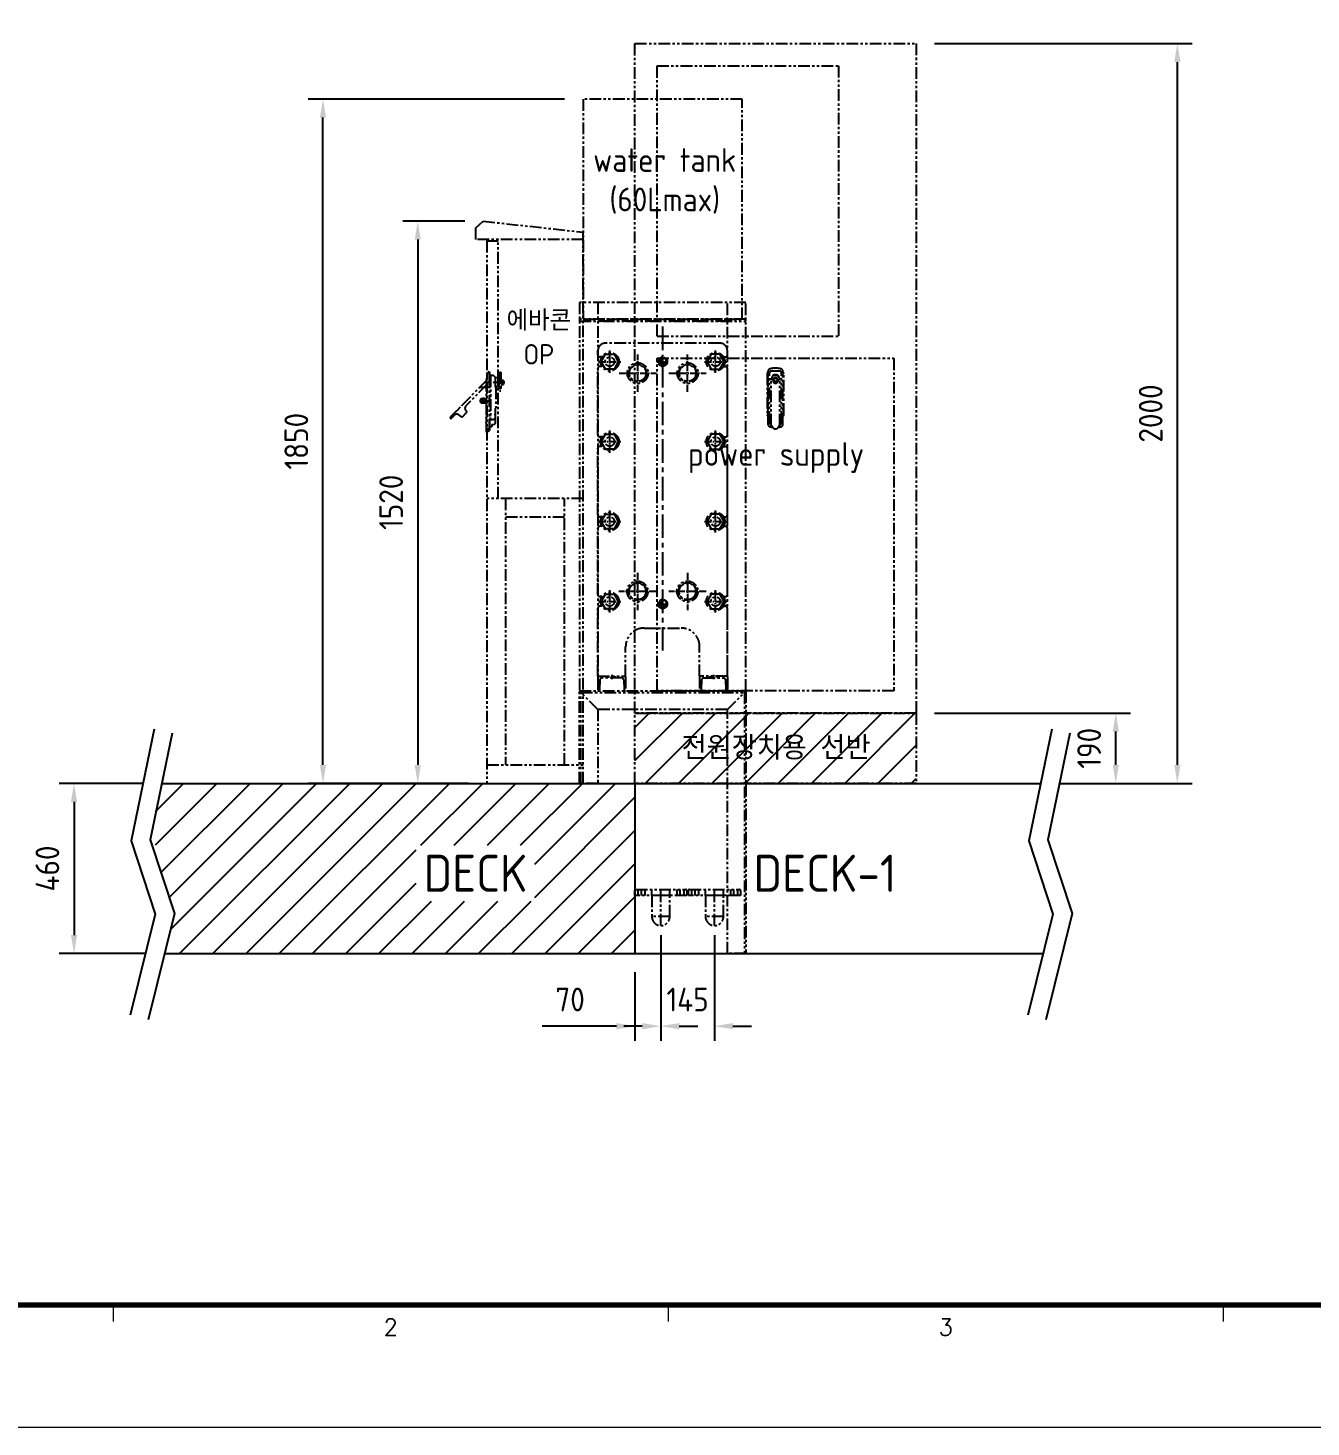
# Model space of a CAD drawing. Header units: millimetres. Extents: x 0 to 37514, y 0 to 8910.
# Drawn here: x 1750 to 5217, y 0 to 3782 of the extents above; entities that cross this region are included whole.
import ezdxf
from ezdxf.enums import TextEntityAlignment as Align

# ---------------------------------------------------------------- set-up
doc = ezdxf.new("R2010")
doc.units = ezdxf.units.MM
for name, pattern in [('CENTER2', [28.575, 19.05, -3.175, 3.175, -3.175]), ('CENTERX2', [101.6, 63.5, -12.7, 12.7, -12.7]), ('PHANTOM', [63.5, 31.75, -6.35, 6.35, -6.35, 6.35, -6.35])]:
    doc.linetypes.add(name, pattern=pattern)
doc.layers.add('SHEET', color=3, linetype='Continuous')
doc.styles.add('HYUNDAI-STEEL', font='romans.shx', dxfattribs={"width": 0.75, "bigfont": 'whgtxt.shx'})
doc.styles.get("Standard").update_dxf_attribs({"font": 'ISOCP.SHX', "bigfont": 'WHGTXT.SHX'})
doc.dimstyles.new('PS-20', dxfattribs={"dimscale": 20, "dimtxt": 3.2, "dimasz": 2.5, "dimexe": 2, "dimexo": 2.5, "dimgap": 2, "dimtad": 1, "dimtoh": 1, "dimrnd": 0.05, "dimzin": 12, "dimdsep": 46, "dimtxsty": 'Standard', "dimcen": 0, "dimclrt": 2, "dimazin": 3, "dimtfac": 1, "dimtofl": 0, "dimtmove": 0, "dimatfit": 3, "dimfxl": 0, "dimtolj": 1, "dimtzin": 0, "dimarcsym": 0})

# ---------------------------------------------------------------- blocks, each defined once
blk = doc.blocks.new('A$C34B10831')
at = {"color": 1, "linetype": 'CENTERX2'}
blk.add_line((-175, 985), (-175, 109.7), dxfattribs=at)
at = {"color": 6, "linetype": 'PHANTOM'}
for p, q in [((-350, 908), (-350, 920)), ((-20, 940), (-330, 940)), ((0, 908), (0, 920)), ((-350, 692), (-350, 872)), ((-339.4, 903), (-345, 903)), ((-339.4, 877), (-345, 877)), ((-10.6, 903), (-5, 903)), ((-10.6, 877), (-5, 877)), ((0, 692), (0, 872)), ((-339.4, 687), (-345, 687)), ((-10.6, 687), (-5, 687)), ((-350, 476), (-350, 656)), ((-339.4, 661), (-345, 661)), ((-10.6, 661), (-5, 661)), ((0, 476), (0, 656)), ((-339.4, 471), (-345, 471)), ((-10.6, 471), (-5, 471)), ((-350, 260), (-350, 440)), ((-339.4, 445), (-345, 445)), ((-10.6, 445), (-5, 445)), ((0, 260), (0, 440)), ((-339.4, 255), (-345, 255)), ((-339.4, 229), (-345, 229)), ((-10.6, 255), (-5, 255)), ((-10.6, 229), (-5, 229)), ((-350, 40), (-350, 224)), ((0, 40), (0, 224)), ((-225, 170), (-125, 170)), ((-275, 40), (-275, 120)), ((-75, 40), (-75, 120)), ((-350, 40), (-275, 40)), ((-350, 38), (-350, 0)), ((-275, 38), (-275, 0)), ((0, 40), (-75, 40)), ((-75, 38), (-75, 0)), ((0, 38), (0, 0)), ((-350, 0), (-348.6, 0)), ((-344.6, 30.2), (-345.6, 2.9)), ((-285.4, 35), (-339.6, 35)), ((-280.4, 30.2), (-279.4, 2.9)), ((-275, 0), (-276.4, 0)), ((-75, 0), (-73.6, 0)), ((-69.6, 30.2), (-70.6, 2.9)), ((-64.6, 35), (-10.4, 35)), ((-5.4, 30.2), (-4.4, 2.9)), ((0, 0), (-1.4, 0))]:
    blk.add_line(p, q, dxfattribs=at)
at = {"color": 1, "linetype": 'CENTER2'}
for p, q in [((-318, 860), (-318, 920)), ((-242.5, 808.5), (-242.5, 909.5)), ((-107.5, 808.5), (-107.5, 909.5)), ((-32, 860), (-32, 920)), ((-348, 890), (-288, 890)), ((-190, 890), (-160, 890)), ((-175, 875), (-175, 905)), ((-62, 890), (-2, 890)), ((-293, 859), (-192, 859)), ((-158, 859), (-57, 859)), ((-318, 644), (-318, 704)), ((-32, 644), (-32, 704)), ((-348, 674), (-288, 674)), ((-62, 674), (-2, 674)), ((-348, 458), (-288, 458)), ((-318, 428), (-318, 488)), ((-62, 458), (-2, 458)), ((-32, 428), (-32, 488)), ((-243, 319.5), (-243, 218.5)), ((-108, 319.5), (-108, 218.5)), ((-318, 212), (-318, 272)), ((-192.5, 269), (-293.5, 269)), ((-57.5, 269), (-158.5, 269)), ((-32, 212), (-32, 272)), ((-348, 242), (-288, 242)), ((-190, 235), (-160, 235)), ((-175, 220), (-175, 250)), ((-62, 242), (-2, 242)), ((-312.5, 43.9), (-312.5, 31.5)), ((-37.5, 43.9), (-37.5, 31.5))]:
    blk.add_line(p, q, dxfattribs=at)
at = {"color": 6, "linetype": 'PHANTOM'}
for points in [[(-306.5, 910), (-294.9, 890), (-306.5, 870), (-329.5, 870), (-341.1, 890), (-329.5, 910)], [(-43.5, 910), (-55.1, 890), (-43.5, 870), (-20.5, 870), (-8.9, 890), (-20.5, 910)], [(-169.2, 900), (-163.5, 890), (-169.2, 880), (-180.8, 880), (-186.5, 890), (-180.8, 900)], [(-306.5, 694), (-294.9, 674), (-306.5, 654), (-329.5, 654), (-341.1, 674), (-329.5, 694)], [(-43.5, 694), (-55.1, 674), (-43.5, 654), (-20.5, 654), (-8.9, 674), (-20.5, 694)], [(-306.5, 478), (-294.9, 458), (-306.5, 438), (-329.5, 438), (-341.1, 458), (-329.5, 478)], [(-43.5, 478), (-55.1, 458), (-43.5, 438), (-20.5, 438), (-8.9, 458), (-20.5, 478)], [(-306.5, 262), (-294.9, 242), (-306.5, 222), (-329.5, 222), (-341.1, 242), (-329.5, 262)], [(-169.2, 245), (-163.5, 235), (-169.2, 225), (-180.8, 225), (-186.5, 235), (-180.8, 245)], [(-43.5, 262), (-55.1, 242), (-43.5, 222), (-20.5, 222), (-8.9, 242), (-20.5, 262)]]:
    blk.add_lwpolyline(points, close=True, dxfattribs=at)
for points in [[(-322, 40), (-322, 35)], [(-303, 35), (-303, 40)], [(-47, 35), (-47, 40)], [(-28, 40), (-28, 35)]]:
    blk.add_lwpolyline(points, dxfattribs=at)
for centre, radius in [((-318, 890), 25), ((-32, 890), 25), ((-318, 890), 12.5), ((-242.5, 859), 28), ((-242.5, 859), 23.9), ((-242.5, 859), 22.4), ((-175, 890), 12.5), ((-175, 890), 6.25), ((-107.5, 859), 28), ((-107.5, 859), 23.9), ((-107.5, 859), 22.4), ((-32, 890), 12.5), ((-318, 674), 25), ((-318, 674), 12.5), ((-32, 674), 25), ((-32, 674), 12.5), ((-318, 458), 25), ((-318, 458), 12.5), ((-32, 458), 25), ((-32, 458), 12.5), ((-318, 242), 25), ((-243, 269), 28), ((-243, 269), 23.9), ((-243, 269), 22.4), ((-108, 269), 28), ((-108, 269), 23.9), ((-108, 269), 22.4), ((-32, 242), 25), ((-318, 242), 12.5), ((-175, 235), 12.5), ((-175, 235), 6.25), ((-32, 242), 12.5)]:
    blk.add_circle(centre, radius, dxfattribs=at)
for centre, radius, start, end in [((-330, 920), 20, 90, 180), ((-345, 908), 5, 180, 270), ((-20, 920), 20, 0, 90), ((-5, 908), 5, 270, 0), ((-345, 872), 5, 90, 180), ((-5, 872), 5, 0, 90), ((-345, 692), 5, 180, 270), ((-5, 692), 5, 270, 0), ((-345, 656), 5, 90, 180), ((-5, 656), 5, 0, 90), ((-345, 476), 5, 180, 270), ((-5, 476), 5, 270, 0), ((-345, 440), 5, 90, 180), ((-5, 440), 5, 0, 90), ((-345, 260), 5, 180, 270), ((-345, 224), 5, 90, 180), ((-5, 260), 5, 270, 0), ((-5, 224), 5, 0, 90), ((-225, 120), 50, 90, 180), ((-125, 120), 50, 0, 90), ((-348, 38), 2, 90, 180), ((-277, 38), 2, 0, 90), ((-73, 38), 2, 90, 180), ((-2, 38), 2, 0, 90), ((-348.6, 3), 3, 270, 358), ((-339.6, 30), 5, 90, 178), ((-285.4, 30), 5, 2, 90), ((-276.4, 3), 3, 182, 270), ((-73.6, 3), 3, 270, 358), ((-64.6, 30), 5, 90, 178), ((-10.4, 30), 5, 2, 90), ((-1.4, 3), 3, 182, 270)]:
    blk.add_arc(centre, radius, start, end, dxfattribs=at)
blk = doc.blocks.new('A$C7FF12D12')
at = {"color": 6, "linetype": 'PHANTOM'}
for p, q in [((-15, 1300), (-465, 1300)), ((-465, 1300), (-465, 250)), ((-415, 1300), (-415, 250)), ((-65, 250), (-65, 1300)), ((-15, 250), (-15, 1300)), ((-65, 1250), (-415, 1250)), ((-465, 0), (-465, 250)), ((-465, 250), (-15, 250)), ((-415, 200), (-465, 250)), ((-461, 0), (-461, 246)), ((-461, 246), (-19, 246)), ((-65, 200), (-15, 250)), ((-19, 246), (-19, -460)), ((-15, 250), (-15, -460)), ((-415, 200), (-415, 0)), ((-65, 200), (-415, 200)), ((-65, -460), (-65, 200)), ((-415, 0), (-465, 0)), ((-15, -460), (-65, -460))]:
    blk.add_line(p, q, dxfattribs=at)
at = {"linetype": 'PHANTOM'}
blk.add_lwpolyline([(-455, 1255), (-25, 1255), (-25, 1850), (-455, 1850)], close=True, dxfattribs=at)
at = {"color": 6, "linetype": 'PHANTOM'}
blk.add_lwpolyline([(-465, 1250), (-15, 1250), (-15, 1255), (-465, 1255)], close=True, dxfattribs=at)
blk.add_blockref('A$C34B10831', (-65, 250))
at = {"color": 2, "insert": (-234.4, 1628.7), "char_height": 64, "attachment_point": 5}
blk.add_mtext('\\A1;water tank\\P(60Lmax)', dxfattribs=at)
blk = doc.blocks.new('*D206')
at = {"color": 0, "lineweight": -2}
for p, q in [((2061.4, 1739.8), (1834, 1739.8)), ((1874, 1689.8), (1874, 1329.8)), ((2068.4, 1279.8), (1834, 1279.8))]:
    blk.add_line(p, q, dxfattribs=at)
at = {"color": 0}
for points in [[(1865.6, 1689.8), (1882.3, 1689.8), (1874, 1739.8)], [(1865.6, 1329.8), (1882.3, 1329.8), (1874, 1279.8)]]:
    blk.add_solid(points, dxfattribs=at)
at = {"layer": 'Defpoints', "color": 0}
for p in [(2111.4, 1739.8), (1874, 1279.8), (2118.4, 1279.8)]:
    blk.add_point(p, dxfattribs=at)
at = {"color": 2, "insert": (1802, 1509.8), "char_height": 64, "attachment_point": 5, "rotation": 90}
blk.add_mtext('\\A1;460', dxfattribs=at)
blk = doc.blocks.new('*D207')
at = {"color": 0, "lineweight": -2}
for p, q in [((4199.9, 1929.8), (4729.6, 1929.8)), ((4689.6, 1789.8), (4689.6, 1879.8)), ((4536.4, 1739.8), (4729.6, 1739.8))]:
    blk.add_line(p, q, dxfattribs=at)
at = {"color": 0}
for points in [[(4681.3, 1879.8), (4698, 1879.8), (4689.6, 1929.8)], [(4681.3, 1789.8), (4698, 1789.8), (4689.6, 1739.8)]]:
    blk.add_solid(points, dxfattribs=at)
at = {"layer": 'Defpoints', "color": 0}
for p in [(4149.9, 1929.8), (4689.6, 1929.8), (4486.4, 1739.8)]:
    blk.add_point(p, dxfattribs=at)
at = {"color": 2, "insert": (4617.6, 1834.8), "char_height": 64, "attachment_point": 5, "rotation": 90}
blk.add_mtext('\\A1;190', dxfattribs=at)
blk = doc.blocks.new('*D250')
at = {"color": 0, "lineweight": -2}
for p, q in [((2929.9, 3259.8), (2763, 3259.8)), ((2803, 3209.8), (2803, 1789.8)), ((2939.9, 1739.8), (2763, 1739.8))]:
    blk.add_line(p, q, dxfattribs=at)
at = {"color": 0}
for points in [[(2794.6, 3209.8), (2811.3, 3209.8), (2803, 3259.8)], [(2794.6, 1789.8), (2811.3, 1789.8), (2803, 1739.8)]]:
    blk.add_solid(points, dxfattribs=at)
at = {"layer": 'Defpoints', "color": 0}
for p in [(2979.9, 3259.8), (2803, 1739.8), (2989.9, 1739.8)]:
    blk.add_point(p, dxfattribs=at)
at = {"color": 2, "insert": (2731, 2499.8), "char_height": 64, "attachment_point": 5, "rotation": 90}
blk.add_mtext('\\A1;1520', dxfattribs=at)
blk = doc.blocks.new('A$C2A6326AF')
at = {"color": 2, "linetype": 'PHANTOM'}
for p, q in [((-30, 111.1), (-10.1, 129.5)), ((-10.1, 129.5), (260, 99.5)), ((-30, 79.5), (-30, 111.1)), ((260, 79.5), (-30, 79.5)), ((0, 76), (0, -1390.5)), ((0, 76), (30, 76)), ((30, -620.5), (30, 79.5)), ((260, -1390.5), (260, 99.5)), ((-0.2, -300.4), (-67.1, -368.2)), ((-2, -299.4), (-2, -399.8)), ((-0.8, -297.4), (-1.4, -298)), ((-0.6, -285.8), (-0.6, -294.8)), ((5.4, -277.7), (6.4, -277.7)), ((6.4, -277.7), (6.4, -437.7)), ((6.4, -277.9), (7.4, -277.9)), ((6.4, -289.4), (6.4, -319.4)), ((7.4, -277.9), (7.4, -437.5)), ((17, -287.9), (7.4, -287.9)), ((9.7, -291.7), (7.4, -291.7)), ((9.7, -287.9), (9.7, -407.9)), ((22, -292.6), (17.4, -288)), ((22.1, -293), (22.1, -317.5)), ((33.9, -293.8), (22.1, -293.6)), ((30.9, -286.7), (39.6, -286.7)), ((32.3, -317.7), (32.3, -297.2)), ((32.4, -299.2), (32.3, -299.2)), ((32.4, -296.9), (32.4, -319.7)), ((34.4, -296.9), (32.4, -296.9)), ((34.4, -298.1), (32.4, -298.1)), ((33.9, -296.7), (32.8, -296.7)), ((34.4, -278.7), (37.6, -278.7)), ((34.4, -278.7), (34.4, -329)), ((34.4, -284.4), (37.6, -284.4)), ((34.4, -288.9), (37.6, -288.9)), ((34.4, -294.3), (34.4, -296.2)), ((34.4, -295.5), (34.4, -295.5)), ((37.6, -278.7), (37.6, -329)), ((37.6, -298.6), (39.1, -298.6)), ((39.1, -298.6), (39.1, -314.8)), ((40.4, -301.1), (39.4, -301.1)), ((40.7, -301.4), (40.7, -312)), ((43.8, -301.1), (42, -301.1)), ((45, -302.4), (45, -311)), ((45, -302.4), (45, -302.4)), ((0, -312.2), (-56.4, -369.3)), ((-19.1, -319.4), (6.4, -319.4)), ((48.2, -306.7), (-3, -306.7)), ((31.8, -318.2), (22.4, -318.5)), ((24.4, -320.2), (24.4, -375.3)), ((30.9, -321), (39.6, -321)), ((32.4, -314.2), (32.3, -314.2)), ((34.4, -319.7), (32.4, -319.7)), ((34.4, -318.8), (37.6, -318.8)), ((34.4, -323.3), (37.6, -323.3)), ((34.4, -329), (37.6, -329)), ((37.6, -314.8), (39.1, -314.8)), ((39.1, -306.8), (40.7, -306.5)), ((40.4, -312.3), (39.4, -312.3)), ((43.8, -303.7), (42, -303.7)), ((43.8, -309.6), (42, -309.6)), ((42, -312.3), (43.9, -312.3)), ((43.7, -304), (42.1, -304)), ((43.7, -309.4), (42.1, -309.4)), ((44.6, -303.2), (44.6, -310.2)), ((45, -311), (45, -311)), ((-72.2, -373.7), (-81.4, -383.1)), ((-20, -355.9), (13.7, -355.9)), ((-16.6, -351.1), (-15.4, -349.9)), ((-16.6, -360.7), (-16.6, -351.1)), ((-16.6, -360.7), (-15.4, -361.9)), ((-15.4, -361.9), (-15.4, -349.9)), ((-15.4, -349.9), (-2.5, -349.9)), ((-15.4, -361.9), (-2.5, -361.9)), ((-8.9, -364.4), (-8.9, -347.4)), ((-2.5, -355.9), (-2.5, -361.9)), ((22.1, -378.1), (22.1, -402.9)), ((-82.7, -384.2), (-99, -400.7)), ((-99, -403.5), (-97.9, -404.6)), ((-97.2, -404.6), (-88.4, -395.6)), ((-68.3, -399.4), (-75.6, -394.4)), ((-65.8, -399.2), (-54.8, -388.1)), ((-56.9, -382.8), (-54.7, -385.4)), ((-1.8, -401.5), (-1.8, -414.7)), ((9.7, -404.1), (7.4, -404.1)), ((16.9, -407.9), (7.4, -407.9)), ((22.1, -402.9), (17.2, -407.7)), ((22.4, -393.8), (22.4, -417.3)), ((-2, -416.3), (-2, -439.5)), ((0, -441.5), (1, -441.5)), ((1.5, -441), (1.5, -432.4)), ((5.4, -437.7), (6.4, -437.7)), ((6.4, -437.5), (7.4, -437.5)), ((12.4, -426.3), (7.4, -426.4)), ((12.9, -420.6), (20.7, -419.2)), ((12.9, -420.6), (12.9, -425.8)), ((260, -620.5), (0, -620.5)), ((50, -620.5), (50, -1340.5)), ((210, -1340.5), (210, -620.5)), ((210, -670.5), (50, -670.5)), ((0, -1340.5), (260, -1340.5)), ((0, -1390.5), (260, -1390.5))]:
    blk.add_line(p, q, dxfattribs=at)
blk.add_circle((-8.9, -355.9), 4.5, dxfattribs=at)
for centre, radius, start, end in [((0, -299.4), 2, 135, 180), ((1.3, -299.5), 3, 125.1507, 135), ((1.4, -285.8), 2, 152.0945, 180), ((-120, -306.7), 120, 0.0114, 5.7178), ((39.4, -306), 45, 142.3192, 152.0945), ((5.4, -279.7), 2, 90, 142.3192), ((17, -288.4), 0.5, 45, 90), ((21.6, -293), 0.5, 360, 45), ((32.8, -297.2), 0.5, 90, 180), ((33.9, -294.3), 0.5, 0, 89.1822), ((33.9, -296.2), 0.5, 272, 0), ((39.4, -301.4), 0.3, 90, 180), ((40.4, -301.4), 0.3, 0, 90), ((42.8, -302.6), 2.08, 147.9248, 172.1765), ((43, -302.4), 2.09, 160.4352, 196.9741), ((41.9, -302.1), 1, 90, 147.9248), ((42, -302.1), 1, 90, 160.4352), ((43.8, -302.1), 1, 19.5648, 90), ((43.9, -302.1), 1, 32.0752, 90), ((45.6, -303.2), 1, 126.8699, 180), ((42.8, -302.4), 2.09, 343.0259, 19.5648), ((43, -302.6), 2.08, 7.8235, 32.0752), ((24.4, -317.5), 2.3, 180, 259.7134), ((23.9, -320.2), 0.5, 0, 79.7134), ((31.8, -317.7), 0.5, 272, 0), ((39.4, -312), 0.3, 180, 270), ((40.4, -312), 0.3, 270, 0), ((42.8, -310.7), 2.08, 187.8235, 212.0752), ((49.4, -306.7), 8.47, 166.9989, 193.0011), ((43, -310.9), 2.09, 163.0259, 199.5648), ((42, -302.7), 1, 196.9741, 270), ((42, -310.6), 1, 90, 163.0259), ((41.9, -311.3), 1, 212.0752, 270), ((42, -311.3), 1, 199.5648, 270), ((42.1, -305), 1, 90, 166.9989), ((42.1, -308.4), 1, 193.0011, 270), ((43.7, -305), 1, 13.0011, 90), ((43.7, -308.4), 1, 270, 346.9989), ((43.8, -302.7), 1, 270, 343.0259), ((43.8, -310.6), 1, 16.9741, 90), ((43.8, -311.3), 1, 270, 340.4352), ((43.9, -311.3), 1, 270, 327.9248), ((36.4, -306.7), 8.47, 346.9989, 13.0011), ((45.6, -310.2), 1, 180, 233.1301), ((42.8, -310.9), 2.09, 340.4352, 16.9741), ((43, -310.7), 2.08, 327.9248, 352.1765), ((-115.2, -332.3), 60, 321.6946, 323.2413), ((-49.3, -376.3), 10, 135.3787, 220.3787), ((24.4, -378.1), 2.3, 100.2866, 180), ((23.9, -375.3), 0.5, 280.2866, 0), ((-97.6, -402.1), 2, 135.3787, 225.3787), ((-97.6, -404.2), 0.5, 225.3787, 315.3787), ((-81.3, -402.6), 10, 55.3787, 135.3787), ((-119.3, -336.5), 60, 307.516, 309.0628), ((-67.2, -397.8), 2, 235.3787, 315.3787), ((-56.2, -386.7), 2, 315.3787, 40.3787), ((-61.9, -408.1), 60.5, 6.2897, 7.8301), ((-61.9, -408.1), 60.5, 352.1699, 353.7103), ((16.9, -407.4), 0.5, 270, 315), ((20.4, -393.8), 2, 0, 31.7883), ((0, -439.5), 2, 180, 270), ((2, -429.3), 2, 180.0172, 208.791), ((40.5, -408.1), 46, 208.8141, 212.3313), ((1, -441), 0.5, 270, 0), ((-29.3, -451.9), 36.5, 26.2744, 31.8285), ((5.4, -435.7), 2, 182.0107, 270), ((8.4, -423.4), 2, 179.9781, 180), ((12.4, -425.8), 0.5, 272, 0), ((20.4, -417.3), 2, 280, 0)]:
    blk.add_arc(centre, radius, start, end, dxfattribs=at)
blk.add_ellipse((-8.9, -355.9), major_axis=(-6, 0), ratio=0.759954, dxfattribs=at)
at = {"color": 2, "insert": (140.4, -184.7), "char_height": 55, "attachment_point": 5}
blk.add_mtext('\\A1;에바콘\\POP', dxfattribs=at)
blk = doc.blocks.new('*D252')
at = {"color": 0, "lineweight": -2}
for p, q in [((3199.9, 3589.8), (2506.8, 3589.8)), ((2546.8, 1789.8), (2546.8, 3539.8)), ((2939.9, 1739.8), (2506.8, 1739.8))]:
    blk.add_line(p, q, dxfattribs=at)
at = {"color": 0}
for points in [[(2538.5, 3539.8), (2555.1, 3539.8), (2546.8, 3589.8)], [(2538.5, 1789.8), (2555.1, 1789.8), (2546.8, 1739.8)]]:
    blk.add_solid(points, dxfattribs=at)
at = {"layer": 'Defpoints', "color": 0}
for p in [(2546.8, 3589.8), (3249.9, 3589.8), (2989.9, 1739.8)]:
    blk.add_point(p, dxfattribs=at)
at = {"color": 2, "insert": (2474.8, 2664.8), "char_height": 64, "attachment_point": 5, "rotation": 90}
blk.add_mtext('\\A1;1850', dxfattribs=at)
blk = doc.blocks.new('A$C3BE80053')
h = blk.add_hatch()
h.set_pattern_fill('ANSI31', color=250, scale=20)
h.set_pattern_definition([(45, (-12241.22, -10596.84), (-44.90128, 44.90128), [])])
h.paths.add_polyline_path([(0, -1810), (0, -2000), (760, -2000), (760, -1810)])
h.paths.add_polyline_path([(66.3, -1951.7), (696.9, -1951.7), (696.9, -1855.7), (66.3, -1855.7)], flags=24)
at = {"color": 4, "linetype": 'PHANTOM'}
for p, q in [((60, -790.8), (550, -790.8)), ((60, -850.8), (700, -850.8)), ((357.4, -891.6, -6.1), (357.4, -1004, -6.1)), ((359.9, -1029.7, -6.1), (359.9, -885.4, -6.1)), ((363.9, -1025.2, -6.1), (363.9, -890, -6.1)), ((395.9, -1025.2, -6.1), (395.9, -890, -6.1)), ((399.9, -1029.7, -6.1), (399.9, -885.4, -6.1)), ((402.4, -1004, -6.1), (402.4, -891.6, -6.1)), ((368.5, -1033, -6.1), (368.5, -908, -6.1)), ((373.4, -909.3, -6.1), (373.4, -911.8, -6.1)), ((386.4, -909.3, -6.1), (386.4, -911.8, -6.1)), ((391.3, -1033, -6.1), (391.3, -908, -6.1))]:
    blk.add_line(p, q, dxfattribs=at)
for points in [[(0, 0), (760, 0), (760, -1810), (0, -1810)], [(0, -1810), (760, -1810), (760, -2000), (0, -2000)]]:
    blk.add_lwpolyline(points, close=True, dxfattribs=at)
for points in [[(60, -790.8), (60, -60), (550, -60), (550, -790.8)], [(700, -850.8), (700, -1750), (60, -1750), (60, -850.8)]]:
    blk.add_lwpolyline(points, dxfattribs=at)
for radius in [6, 4.5]:
    blk.add_circle((379.9, -909.3, -6.1), radius, dxfattribs=at)
for centre, radius, start, end in [((361.2, -891.6, -6.1), 3.8, 110.0052, 180), ((365.9, -885.4, -6.1), 6, 105.0261, 180), ((368.4, -890, -6.1), 4.5, 92.1573, 180), ((379.9, -937.6, -6.1), 60, 74.9739, 105.0261), ((379.9, -1195.2, -6.1), 310, 87.8427, 92.1573), ((379.9, -906.6, -6.1), 11.5, 341.6664, 198.3336), ((379.9, -907.4, -6.1), 11, 15.8693, 163.9668), ((379.9, -909.3, -6.1), 6.5, 0, 180), ((391.4, -890, -6.1), 4.5, 0, 87.8427), ((393.9, -885.4, -6.1), 6, 0, 74.9739), ((398.6, -891.6, -6.1), 3.8, 0, 69.9948), ((379.9, -911.8, -6.1), 6.5, 180, 0), ((361.2, -1004, -6.1), 3.8, 180, 249.9948), ((398.6, -1004, -6.1), 3.8, 290.0052, 0), ((365.9, -1029.7, -6.1), 6, 180, 254.9739), ((368.4, -1025.2, -6.1), 4.5, 180, 267.8427), ((379.9, -977.6, -6.1), 60, 254.9739, 262.4165), ((379.9, -719.9, -6.1), 310, 267.8427, 267.8925), ((371, -1031.1, -6.1), 2, 180, 220.1089), ((362.6, -1038.1, -6.1), 9, 20.3573, 40.1089), ((379.9, -977.7, -6.1), 58.8, 260.2114, 261.6066), ((379.9, -1032.1, -6.1), 9.35, 198.3385, 341.6615), ((379.9, -977.6, -6.1), 60, 277.5835, 285.0261), ((379.9, -977.7, -6.1), 58.8, 278.3934, 279.7886), ((397.2, -1038.1, -6.1), 9, 139.891, 159.6427), ((388.8, -1031.1, -6.1), 2, 319.891, 0), ((379.9, -719.9, -6.1), 310, 272.1075, 272.1573), ((391.4, -1025.2, -6.1), 4.5, 272.1573, 0), ((393.9, -1029.7, -6.1), 6, 285.0261, 0)]:
    blk.add_arc(centre, radius, start, end, dxfattribs=at)
for points, knots in [([(369, -1034.5, -6.1), (369, -1034.5, -6.1), (369, -1034.5, -6.1), (368.8, -1034.2, -6.1), (368.7, -1033.9, -6.1), (368.5, -1033.4, -6.1), (368.5, -1033.2, -6.1), (368.5, -1033, -6.1)], [-0.002486, -0.002486, -0.002486, -0.002486, 0, 0, 0.944684, 0.944684, 1.531944, 1.531944, 1.531944, 1.531944]), ([(369, -1034.5, -6.1), (369, -1034.5, -6.1), (369, -1034.5, -6.1), (369.1, -1034.7, -6.1), (369.3, -1035, -6.1), (369.6, -1035.3, -6.1), (369.7, -1035.5, -6.1), (369.9, -1035.6, -6.1)], [-0.002486, -0.002486, -0.002486, -0.002486, 0, 0, 0.944684, 0.944684, 1.396916, 1.396916, 1.396916, 1.396916]), ([(390.8, -1034.5, -6.1), (390.8, -1034.5, -6.1), (390.8, -1034.5, -6.1), (390.6, -1034.7, -6.1), (390.4, -1035, -6.1), (390.1, -1035.3, -6.1), (390, -1035.5, -6.1), (389.9, -1035.6, -6.1)], [-0.002486, -0.002486, -0.002486, -0.002486, 0, 0, 0.944684, 0.944684, 1.396916, 1.396916, 1.396916, 1.396916]), ([(390.8, -1034.5, -6.1), (390.8, -1034.5, -6.1), (390.8, -1034.5, -6.1), (390.9, -1034.2, -6.1), (391.1, -1033.9, -6.1), (391.2, -1033.4, -6.1), (391.3, -1033.2, -6.1), (391.3, -1033, -6.1)], [-0.002486, -0.002486, -0.002486, -0.002486, 0, 0, 0.944684, 0.944684, 1.531944, 1.531944, 1.531944, 1.531944])]:
    blk.add_open_spline(points, degree=3, knots=knots, dxfattribs=at)
at = {"color": 2, "insert": (381.4, -1119.1), "char_height": 64, "attachment_point": 5}
blk.add_mtext('\\A1;power supply', dxfattribs=at)
at = {"color": 2, "insert": (381.6, -1903.7), "char_height": 64, "width": 1100.933, "attachment_point": 5}
blk.add_mtext('\\A1;전원장치용 선반', dxfattribs=at)
blk = doc.blocks.new('*D244')
at = {"color": 0, "lineweight": -2}
for p, q in [((4199.9, 3739.8), (4896, 3739.8)), ((4856, 1789.8), (4856, 3689.8)), ((4536.4, 1739.8), (4896, 1739.8))]:
    blk.add_line(p, q, dxfattribs=at)
at = {"color": 0}
for points in [[(4847.7, 3689.8), (4864.4, 3689.8), (4856, 3739.8)], [(4847.7, 1789.8), (4864.4, 1789.8), (4856, 1739.8)]]:
    blk.add_solid(points, dxfattribs=at)
at = {"layer": 'Defpoints', "color": 0}
for p in [(4149.9, 3739.8), (4856, 3739.8), (4486.4, 1739.8)]:
    blk.add_point(p, dxfattribs=at)
at = {"color": 2, "insert": (4784, 2739.8), "char_height": 64, "attachment_point": 5, "rotation": 90}
blk.add_mtext('\\A1;2000', dxfattribs=at)
blk = doc.blocks.new('HYUNDAI-STEEL_A1-OUT')
at = {"layer": 'Defpoints', "linetype": 'Continuous', "lineweight": 0}
blk.add_lwpolyline([(841, 594), (0, 594), (0, 0), (841, 0)], close=True, dxfattribs=at)
at = {"layer": 'SHEET', "color": 3, "linetype": 'Continuous', "lineweight": 0}
for p, q in [((132, 22), (132, 19)), ((232, 22), (232, 19)), ((332, 22), (332, 19))]:
    blk.add_line(p, q, dxfattribs=at)
at = {"layer": 'SHEET', "color": 4, "linetype": 'Continuous', "lineweight": 0, "const_width": 1, "flags": 128}
blk.add_lwpolyline([(829, 22), (829, 572), (32, 572), (32, 22), (829, 22)], dxfattribs=at)
at = {"layer": 'SHEET', "color": 2, "linetype": 'Continuous', "lineweight": 0, "style": 'HYUNDAI-STEEL'}
for s, p in [('2', (182, 18)), ('3', (282, 18))]:
    blk.add_text(s, height=3, dxfattribs=at).set_placement(p, align=Align.MIDDLE_CENTER)
blk = doc.blocks.new('A$C30E85FA3')
at = {"color": 6, "linetype": 'PHANTOM'}
for p, q in [((-207, 73.2), (-207, 57.2)), ((-197.5, 57.2), (-197.5, 73.2)), ((-188, 73.2), (-188, 57.2)), ((-169.55, 57.2), (-169.55, 73.2)), ((-145, 57.2), (-145, 73.2)), ((-145, -24.3), (-145, 57.2)), ((-120.45, 57.2), (-120.45, 73.2)), ((-102, 73.2), (-102, 57.2)), ((-92.5, 57.2), (-92.5, 73.2)), ((-83, 73.2), (-83, 57.2)), ((-62, 73.2), (-62, 57.2)), ((-52.5, 57.2), (-52.5, 73.2)), ((-43, 73.2), (-43, 57.2)), ((-24.55, 57.2), (-24.55, 73.2)), ((0, 57.2), (0, 73.2)), ((0, -24.3), (0, 57.2)), ((24.55, 57.2), (24.55, 73.2)), ((43, 73.2), (43, 57.2)), ((52.5, 57.2), (52.5, 73.2)), ((62, 73.2), (62, 57.2)), ((-120.7, 0), (-169.3, 0)), ((24.3, 0), (-24.3, 0))]:
    blk.add_line(p, q, dxfattribs=at)
for points in [[(-215, 57.2), (-215, 71.2, -0.4142136), (-213, 73.2), (-77, 73.2, -0.4142136), (-75, 71.2), (-75, 57.2)], [(-70, 57.2), (-70, 71.2, -0.4142136), (-68, 73.2), (68, 73.2, -0.4142136), (70, 71.2), (70, 57.2)]]:
    blk.add_lwpolyline(points, format="xyb", close=True, dxfattribs=at)
for points in [[(-120.7, 0), (-120.7, 57.2), (-169.3, 57.2), (-169.3, 0)], [(24.3, 0), (24.3, 57.2), (-24.3, 57.2), (-24.3, 0)]]:
    blk.add_lwpolyline(points, dxfattribs=at)
for centre in [(-145, 0), (0, 0)]:
    blk.add_arc(centre, 24.3, 180, 0, dxfattribs=at)
for p in [(-211.9, 65.2), (-66.9, 65.2)]:
    blk.add_text('10K-40', height=0.6, rotation=90, dxfattribs=at).set_placement(p)
blk = doc.blocks.new('*D218')
at = {"color": 0, "lineweight": -2}
for p, q in [((3459.9, 1329.8), (3459.9, 1043.6)), ((3389.9, 1229.8), (3389.9, 1043.6)), ((3339.9, 1083.6), (3139.5, 1083.6)), ((3509.9, 1083.6), (3559.9, 1083.6))]:
    blk.add_line(p, q, dxfattribs=at)
at = {"color": 0}
for points in [[(3339.9, 1091.9), (3339.9, 1075.2), (3389.9, 1083.6)], [(3509.9, 1091.9), (3509.9, 1075.2), (3459.9, 1083.6)]]:
    blk.add_solid(points, dxfattribs=at)
at = {"layer": 'Defpoints', "color": 0}
for p in [(3459.9, 1379.8), (3389.9, 1279.8), (3459.9, 1083.6)]:
    blk.add_point(p, dxfattribs=at)
at = {"color": 2, "insert": (3214.7, 1155.6), "char_height": 64, "attachment_point": 5}
blk.add_mtext('\\A1;70', dxfattribs=at)
blk = doc.blocks.new('*D219')
at = {"color": 0, "lineweight": -2}
for p, q in [((3459.9, 1329.8), (3459.9, 1043.6)), ((3604.9, 1329.8), (3604.9, 1043.6)), ((3409.9, 1083.6), (3359.9, 1083.6)), ((3654.9, 1083.6), (3704.9, 1083.6))]:
    blk.add_line(p, q, dxfattribs=at)
at = {"color": 0}
for points in [[(3409.9, 1091.9), (3409.9, 1075.2), (3459.9, 1083.6)], [(3654.9, 1091.9), (3654.9, 1075.2), (3604.9, 1083.6)]]:
    blk.add_solid(points, dxfattribs=at)
at = {"layer": 'Defpoints', "color": 0}
for p in [(3459.9, 1379.8), (3604.9, 1379.8), (3604.9, 1083.6)]:
    blk.add_point(p, dxfattribs=at)
at = {"color": 2, "insert": (3532.4, 1155.6), "char_height": 64, "attachment_point": 5}
blk.add_mtext('\\A1;145', dxfattribs=at)

msp = doc.modelspace()

# ---------------------------------------------------------------- hatches: boundary and pattern name
h = msp.add_hatch()
h.set_pattern_fill('ANSI31', color=250, scale=20)
h.set_pattern_definition([(45, (-8851.28, -6857.07), (-44.90128, 44.90128), [])])
h.paths.add_polyline_path([(2798.84, 1421.591), (3119.34, 1421.591), (3119.34, 1572.982), (2798.84, 1572.982)], flags=16)
h.paths.add_polyline_path([(2094.11, 1543.643), (2145.199, 1388.105), (2118.354, 1279.767), (3389.942, 1279.767), (3389.942, 1739.767), (2094.11, 1739.767)])

# ---------------------------------------------------------------- linework, layer by layer
at = {"color": 250}
for p, q in [((2111.395, 1739.767), (3389.942, 1739.767)), ((3389.942, 1739.767), (3389.942, 1279.767)), ((2118.354, 1279.767), (3389.942, 1279.767))]:
    msp.add_line(p, q, dxfattribs=at)
at = {"color": 3}
for p, q in [((3389.942, 1739.767), (4486.445, 1739.767)), ((3389.942, 1279.767), (4492.952, 1279.767))]:
    msp.add_line(p, q, dxfattribs=at)
for points in [[(2090.65, 1886.191), (2028.139, 1584.266), (2093.207, 1386.168), (2025.487, 1112.874)], [(2139.611, 1876.053), (2079.806, 1587.194), (2145.199, 1388.105), (2074.02, 1100.848)], [(4516.76, 1886.191), (4454.25, 1584.266), (4519.318, 1386.168), (4451.598, 1112.874)], [(4565.722, 1876.053), (4505.916, 1587.194), (4571.31, 1388.105), (4500.13, 1100.848)]]:
    msp.add_lwpolyline(points)

# ---------------------------------------------------------------- block references
for name, p in [('A$C3BE80053', (3389.942, 3739.767)), ('A$C7FF12D12', (3704.942, 1739.767)), ('A$C2A6326AF', (2989.942, 3130.287)), ('A$C30E85FA3', (3604.942, 1379.767))]:
    msp.add_blockref(name, p)
at = {"layer": 'SHEET', "xscale": 15, "yscale": 15, "zscale": 15}
msp.add_blockref('HYUNDAI-STEEL_A1-OUT', (0, 0), dxfattribs=at)

# ---------------------------------------------------------------- texts
at = {"color": 1, "insert": (2959.09, 1496.939), "char_height": 100, "width": 1100.93272, "attachment_point": 5}
msp.add_mtext('\\A1;DECK', dxfattribs=at)
at = {"color": 3, "insert": (3903.858, 1496.939), "char_height": 100, "width": 1100.93272, "attachment_point": 5}
msp.add_mtext('\\A1;DECK-1', dxfattribs=at)

# ---------------------------------------------------------------- dimensions: what is measured, and where the dimension line sits
for base, p1, p2, picture, middle in [((4856.017, 3739.767), (4486.445, 1739.767), (4149.942, 3739.767), '*D244', (4784.011, 2739.767)), ((2802.982, 1739.767), (2979.873, 3259.767), (2989.942, 1739.767), '*D250', (2730.976, 2499.767)), ((1873.958, 1279.767), (2111.395, 1739.767), (2118.354, 1279.767), '*D206', (1801.958, 1509.767))]:
    dim = msp.add_linear_dim(base=base, p1=p1, p2=p2, angle=90, dimstyle='PS-20')
    dim.commit()
    dim.dimension.update_dxf_attribs({"geometry": picture, "text_midpoint": middle})
for base, p1, p2, picture, middle in [((2546.787, 3589.767), (2989.942, 1739.767), (3249.942, 3589.767), '*D252', (2546.787, 2664.767)), ((4689.63, 1929.767), (4486.445, 1739.767), (4149.942, 1929.767), '*D207', (4689.63, 1834.767))]:
    dim = msp.add_linear_dim(base=base, p1=p1, p2=p2, angle=90, dimstyle='PS-20')
    dim.commit()
    dim.dimension.update_dxf_attribs({"geometry": picture, "text_midpoint": middle, "dimtype": 160})
for base, p1, p2, picture, middle in [((3459.942, 1083.564), (3389.942, 1279.767), (3459.942, 1379.767), '*D218', (3214.716, 1083.564)), ((3604.942, 1083.564), (3459.942, 1379.767), (3604.942, 1379.767), '*D219', (3532.442, 1083.564))]:
    dim = msp.add_linear_dim(base=base, p1=p1, p2=p2, dimstyle='PS-20')
    dim.commit()
    dim.dimension.update_dxf_attribs({"geometry": picture, "text_midpoint": middle, "dimtype": 160})

doc.saveas('drawing.dxf')
